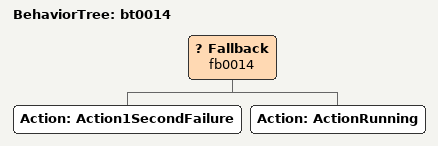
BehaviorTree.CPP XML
<root>

  <BehaviorTree ID="bt0014">
    <Fallback name="fb0014">
      <Action ID="Action1SecondFailure" />
      <Action ID="ActionRunning" />
    </Fallback>
  </BehaviorTree>

</root>
